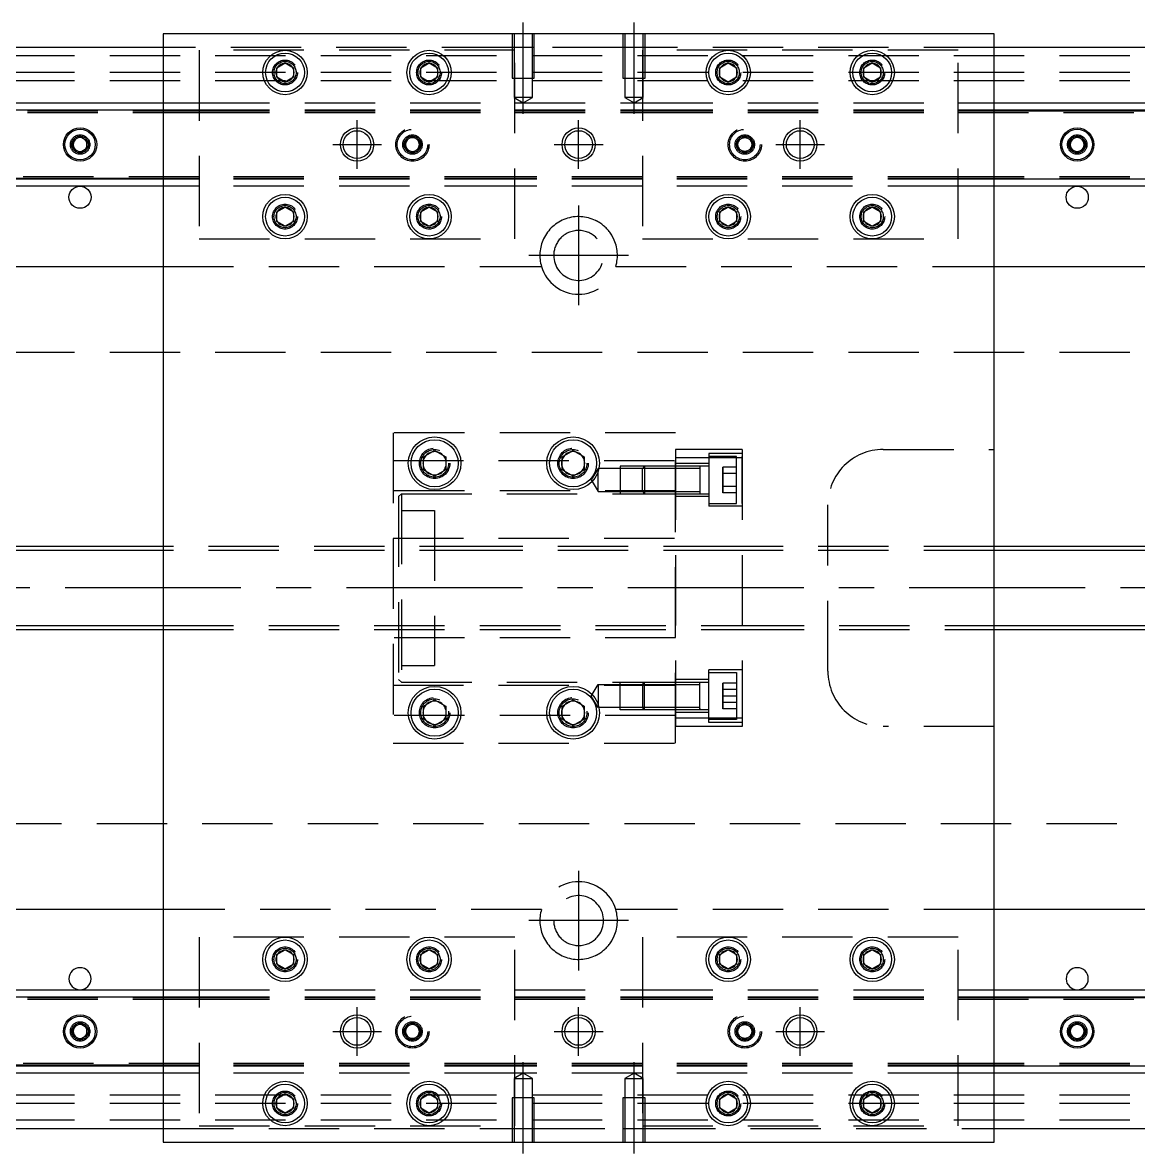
# Model space of a CAD drawing. Extents: x -12 to 793, y -276 to 102.
# Drawn here: x 189.6 to 391, y -102 to 102 of the extents above; entities that cross this region are included whole.
import ezdxf

# ---------------------------------------------------------------- set-up
doc = ezdxf.new("R2010")
doc.units = 0
doc.linetypes.add('CENTER', pattern=[50.8, 31.75, -6.35, 6.35, -6.35])
doc.linetypes.add('DASHED', pattern=[19.05, 12.7, -6.35])
doc.layers.get('0').update_dxf_attribs({"linetype": 'CONTINUOUS'})
doc.layers.add('CENTER', color=1, linetype='CENTER')

msp = doc.modelspace()

# ---------------------------------------------------------------- linework, layer by layer
at = {"color": 7, "linetype": 'CONTINUOUS'}
for p, q in [((215, 100), (215, -100)), ((365, 100), (215, 100)), ((365, -100), (365, 100)), ((215, 97.5), (0, 97.5)), ((580, 97.5), (365, 97.5)), ((235.5, 93.866026), (237, 94.73205)), ((235.5, 92.133974), (235.5, 93.866026)), ((237, 94.73205), (238.5, 93.866026)), ((238.5, 93.866026), (238.5, 92.133974)), ((261.5, 93.866026), (263, 94.73205)), ((261.5, 92.133974), (261.5, 93.866026)), ((263, 94.73205), (264.5, 93.866026)), ((264.5, 93.866026), (264.5, 92.133974)), ((315.5, 93.866026), (317, 94.73205)), ((315.5, 92.133974), (315.5, 93.866026)), ((317, 94.73205), (318.5, 93.866026)), ((318.5, 93.866026), (318.5, 92.133974)), ((341.5, 93.866026), (343, 94.73205)), ((341.5, 92.133974), (341.5, 93.866026)), ((343, 94.73205), (344.5, 93.866026)), ((344.5, 93.866026), (344.5, 92.133974)), ((237, 91.26795), (235.5, 92.133974)), ((238.5, 92.133974), (237, 91.26795)), ((263, 91.26795), (261.5, 92.133974)), ((264.5, 92.133974), (263, 91.26795)), ((317, 91.26795), (315.5, 92.133974)), ((318.5, 92.133974), (317, 91.26795)), ((343, 91.26795), (341.5, 92.133974)), ((344.5, 92.133974), (343, 91.26795)), ((0, 87.5), (215, 87.5)), ((0, 86.247728), (215, 86.247728)), ((365, 87.5), (580, 87.5)), ((365, 86.247728), (580, 86.247728)), ((198.75, 80.721688), (200, 81.443376)), ((198.75, 79.278312), (198.75, 80.721688)), ((200, 81.443376), (201.25, 80.721688)), ((201.25, 80.721688), (201.25, 79.278312)), ((378.75, 80.721688), (380, 81.443376)), ((378.75, 79.278312), (378.75, 80.721688)), ((380, 81.443376), (381.25, 80.721688)), ((381.25, 80.721688), (381.25, 79.278312)), ((200, 78.556624), (198.75, 79.278312)), ((201.25, 79.278312), (200, 78.556624)), ((380, 78.556624), (378.75, 79.278312)), ((381.25, 79.278312), (380, 78.556624)), ((215, 73.752272), (0, 73.752272)), ((580, 73.752272), (365, 73.752272)), ((215, 72.5), (0, 72.5)), ((580, 72.5), (365, 72.5)), ((235.5, 67.866026), (237, 68.73205)), ((235.5, 66.133974), (235.5, 67.866026)), ((237, 68.73205), (238.5, 67.866026)), ((238.5, 67.866026), (238.5, 66.133974)), ((261.5, 67.866026), (263, 68.73205)), ((261.5, 66.133974), (261.5, 67.866026)), ((263, 68.73205), (264.5, 67.866026)), ((264.5, 67.866026), (264.5, 66.133974)), ((315.5, 67.866026), (317, 68.73205)), ((315.5, 66.133974), (315.5, 67.866026)), ((317, 68.73205), (318.5, 67.866026)), ((318.5, 67.866026), (318.5, 66.133974)), ((341.5, 67.866026), (343, 68.73205)), ((341.5, 66.133974), (341.5, 67.866026)), ((343, 68.73205), (344.5, 67.866026)), ((344.5, 67.866026), (344.5, 66.133974)), ((237, 65.26795), (235.5, 66.133974)), ((238.5, 66.133974), (237, 65.26795)), ((263, 65.26795), (261.5, 66.133974)), ((264.5, 66.133974), (263, 65.26795)), ((317, 65.26795), (315.5, 66.133974)), ((318.5, 66.133974), (317, 65.26795)), ((343, 65.26795), (341.5, 66.133974)), ((344.5, 66.133974), (343, 65.26795)), ((176.708204, 58), (215, 58)), ((365, 58), (403.291796, 58)), ((262, 23.6547), (264, 24.809402)), ((264, 24.809402), (266, 23.6547)), ((287, 23.6547), (289, 24.809402)), ((289, 24.809402), (291, 23.6547)), ((262, 21.3453), (262, 23.6547)), ((266, 23.6547), (266, 21.3453)), ((287, 21.3453), (287, 23.6547)), ((291, 23.6547), (291, 21.3453)), ((264, 20.190598), (262, 21.3453)), ((266, 21.3453), (264, 20.190598)), ((289, 20.190598), (287, 21.3453)), ((291, 21.3453), (289, 20.190598)), ((215, 7.5), (40.5, 7.5)), ((530, 7.5), (365, 7.5)), ((40.5, -7.5), (215, -7.5)), ((365, -7.5), (530, -7.5)), ((262, -21.3453), (264, -20.190598)), ((264, -20.190598), (266, -21.3453)), ((287, -21.3453), (289, -20.190598)), ((289, -20.190598), (291, -21.3453)), ((262, -23.6547), (262, -21.3453)), ((266, -21.3453), (266, -23.6547)), ((287, -23.6547), (287, -21.3453)), ((291, -21.3453), (291, -23.6547)), ((264, -24.809402), (262, -23.6547)), ((266, -23.6547), (264, -24.809402)), ((289, -24.809402), (287, -23.6547)), ((291, -23.6547), (289, -24.809402)), ((215, -58), (176.708204, -58)), ((403.291796, -58), (365, -58)), ((235.5, -66.133974), (237, -65.26795)), ((237, -65.26795), (238.5, -66.133974)), ((261.5, -66.133974), (263, -65.26795)), ((263, -65.26795), (264.5, -66.133974)), ((315.5, -66.133974), (317, -65.26795)), ((317, -65.26795), (318.5, -66.133974)), ((341.5, -66.133974), (343, -65.26795)), ((343, -65.26795), (344.5, -66.133974)), ((235.5, -67.866026), (235.5, -66.133974)), ((238.5, -66.133974), (238.5, -67.866026)), ((261.5, -67.866026), (261.5, -66.133974)), ((264.5, -66.133974), (264.5, -67.866026)), ((315.5, -67.866026), (315.5, -66.133974)), ((318.5, -66.133974), (318.5, -67.866026)), ((341.5, -67.866026), (341.5, -66.133974)), ((344.5, -66.133974), (344.5, -67.866026)), ((237, -68.73205), (235.5, -67.866026)), ((238.5, -67.866026), (237, -68.73205)), ((263, -68.73205), (261.5, -67.866026)), ((264.5, -67.866026), (263, -68.73205)), ((317, -68.73205), (315.5, -67.866026)), ((318.5, -67.866026), (317, -68.73205)), ((343, -68.73205), (341.5, -67.866026)), ((344.5, -67.866026), (343, -68.73205)), ((0, -72.5), (215, -72.5)), ((365, -72.5), (580, -72.5)), ((0, -73.752272), (215, -73.752272)), ((365, -73.752272), (580, -73.752272)), ((198.75, -79.278312), (200, -78.556624)), ((198.75, -80.721688), (198.75, -79.278312)), ((200, -78.556624), (201.25, -79.278312)), ((201.25, -79.278312), (201.25, -80.721688)), ((378.75, -79.278312), (380, -78.556624)), ((378.75, -80.721688), (378.75, -79.278312)), ((380, -78.556624), (381.25, -79.278312)), ((381.25, -79.278312), (381.25, -80.721688)), ((200, -81.443376), (198.75, -80.721688)), ((201.25, -80.721688), (200, -81.443376)), ((380, -81.443376), (378.75, -80.721688)), ((381.25, -80.721688), (380, -81.443376)), ((215, -86.247728), (0, -86.247728)), ((215, -87.5), (0, -87.5)), ((580, -86.247728), (365, -86.247728)), ((580, -87.5), (365, -87.5)), ((235.5, -92.133974), (237, -91.26795)), ((237, -91.26795), (238.5, -92.133974)), ((261.5, -92.133974), (263, -91.26795)), ((263, -91.26795), (264.5, -92.133974)), ((315.5, -92.133974), (317, -91.26795)), ((317, -91.26795), (318.5, -92.133974)), ((341.5, -92.133974), (343, -91.26795)), ((343, -91.26795), (344.5, -92.133974)), ((235.5, -93.866026), (235.5, -92.133974)), ((238.5, -92.133974), (238.5, -93.866026)), ((261.5, -93.866026), (261.5, -92.133974)), ((264.5, -92.133974), (264.5, -93.866026)), ((315.5, -93.866026), (315.5, -92.133974)), ((318.5, -92.133974), (318.5, -93.866026)), ((341.5, -93.866026), (341.5, -92.133974)), ((344.5, -92.133974), (344.5, -93.866026)), ((237, -94.73205), (235.5, -93.866026)), ((238.5, -93.866026), (237, -94.73205)), ((263, -94.73205), (261.5, -93.866026)), ((264.5, -93.866026), (263, -94.73205)), ((317, -94.73205), (315.5, -93.866026)), ((318.5, -93.866026), (317, -94.73205)), ((343, -94.73205), (341.5, -93.866026)), ((344.5, -93.866026), (343, -94.73205)), ((0, -97.5), (215, -97.5)), ((365, -97.5), (580, -97.5)), ((215, -100), (365, -100))]:
    msp.add_line(p, q, dxfattribs=at)
at = {"color": 3, "linetype": 'DASHED'}
for p, q in [((278.000006, 100), (278.000006, 92)), ((278.35, 100), (278.35, 92)), ((281.65, 92), (281.65, 100)), ((281.999994, 92), (281.999994, 100)), ((298.000006, 100), (298.000006, 92)), ((298.35, 100), (298.35, 92)), ((301.65, 92), (301.65, 100)), ((301.999994, 92), (301.999994, 100)), ((580, 96), (0, 96)), ((278.000006, 97.5), (215, 97.5)), ((278.5, 97), (221.5, 97)), ((221.5, 97), (221.5, 63)), ((281.999994, 97.5), (278.000006, 97.5)), ((278.5, 63), (278.5, 97)), ((298.000006, 97.5), (281.999994, 97.5)), ((301.999994, 97.5), (298.000006, 97.5)), ((301.5, 97), (301.5, 63)), ((358.5, 97), (301.5, 97)), ((365, 97.5), (301.999994, 97.5)), ((358.5, 63), (358.5, 97)), ((580, 93), (0, 93)), ((238.973226, 93.326156), (239, 93)), ((261, 93), (261.023172, 93.30356)), ((278.000006, 92), (281.999994, 92)), ((278.35, 92), (278.35, 88.5)), ((281.65, 88.5), (281.65, 92)), ((298.000006, 92), (301.999994, 92)), ((298.35, 92), (298.35, 88.5)), ((301.65, 88.5), (301.65, 92)), ((318.973226, 93.326156), (319, 93)), ((344.973226, 93.326156), (345, 93)), ((580, 91.5), (0, 91.5)), ((281.65, 88.5), (278.35, 88.5)), ((278.35, 88.5), (280, 87.547372)), ((280, 87.547372), (281.65, 88.5)), ((301.65, 88.5), (298.35, 88.5)), ((298.35, 88.5), (300, 87.547372)), ((300, 87.547372), (301.65, 88.5)), ((0, 86.1147), (215, 86.1147)), ((0, 86.1), (221.5, 86.1)), ((0, 85.8), (221.5, 85.8)), ((215, 87.5), (221.5, 87.5)), ((215, 86.247728), (221.5, 86.247728)), ((215, 86.1147), (221.5, 86.1147)), ((221.5, 87.5), (278.5, 87.5)), ((221.5, 86.247728), (278.5, 86.247728)), ((221.5, 86.1147), (278.5, 86.1147)), ((221.5, 86.1), (278.5, 86.1)), ((221.5, 86.1), (278.5, 86.1)), ((221.5, 85.8), (278.5, 85.8)), ((221.5, 85.8), (278.5, 85.8)), ((278.5, 87.5), (301.5, 87.5)), ((278.5, 86.247728), (301.5, 86.247728)), ((278.5, 86.1147), (301.5, 86.1147)), ((278.5, 86.1), (301.5, 86.1)), ((278.5, 85.8), (301.5, 85.8)), ((301.5, 87.5), (358.5, 87.5)), ((301.5, 86.247728), (358.5, 86.247728)), ((301.5, 86.1147), (358.5, 86.1147)), ((301.5, 86.1), (358.5, 86.1)), ((301.5, 86.1), (358.5, 86.1)), ((301.5, 85.8), (358.5, 85.8)), ((301.5, 85.8), (358.5, 85.8)), ((358.5, 87.5), (365, 87.5)), ((358.5, 86.247728), (365, 86.247728)), ((358.5, 86.1147), (365, 86.1147)), ((358.5, 86.1), (580, 86.1)), ((358.5, 85.8), (580, 85.8)), ((365, 86.1147), (580, 86.1147)), ((201.477374, 80.25955), (201.5, 80)), ((258.5, 80), (258.516134, 80.21941)), ((258.75, 80.721688), (260, 81.443376)), ((258.75, 79.278312), (258.75, 80.721688)), ((260, 81.443376), (261.25, 80.721688)), ((261.25, 80.721688), (261.25, 79.278312)), ((318.5, 80), (318.52041, 80.24661)), ((318.75, 80.721688), (320, 81.443376)), ((318.75, 79.278312), (318.75, 80.721688)), ((320, 81.443376), (321.25, 80.721688)), ((321.25, 80.721688), (321.25, 79.278312)), ((381.477374, 80.25955), (381.5, 80)), ((260, 78.556624), (258.75, 79.278312)), ((261.25, 79.278312), (260, 78.556624)), ((320, 78.556624), (318.75, 79.278312)), ((321.25, 79.278312), (320, 78.556624)), ((221.5, 74.2), (0, 74.2)), ((221.5, 73.9), (0, 73.9)), ((215, 73.8853), (0, 73.8853)), ((221.5, 73.8853), (215, 73.8853)), ((221.5, 73.752272), (215, 73.752272)), ((278.5, 74.2), (221.5, 74.2)), ((278.5, 73.9), (221.5, 73.9)), ((278.5, 73.8853), (221.5, 73.8853)), ((278.5, 73.752272), (221.5, 73.752272)), ((301.5, 74.2), (278.5, 74.2)), ((301.5, 73.9), (278.5, 73.9)), ((301.5, 73.8853), (278.5, 73.8853)), ((301.5, 73.752272), (278.5, 73.752272)), ((358.5, 74.2), (301.5, 74.2)), ((358.5, 73.9), (301.5, 73.9)), ((358.5, 73.8853), (301.5, 73.8853)), ((358.5, 73.752272), (301.5, 73.752272)), ((580, 74.2), (358.5, 74.2)), ((580, 73.9), (358.5, 73.9)), ((365, 73.8853), (358.5, 73.8853)), ((365, 73.752272), (358.5, 73.752272)), ((580, 73.8853), (365, 73.8853)), ((221.5, 72.5), (215, 72.5)), ((278.5, 72.5), (221.5, 72.5)), ((301.5, 72.5), (278.5, 72.5)), ((358.5, 72.5), (301.5, 72.5)), ((365, 72.5), (358.5, 72.5)), ((235, 67), (235.030168, 67.346066)), ((264.973226, 67.326156), (265, 67)), ((318.973226, 67.326156), (319, 67)), ((341, 67), (341.030168, 67.346066)), ((221.5, 63), (278.5, 63)), ((301.5, 63), (358.5, 63)), ((215, 58), (283.291796, 58)), ((296.708204, 58), (365, 58)), ((580, 42.5), (12.5, 42.5)), ((256.5, 28), (256.5, -28)), ((307.5, 28), (256.5, 28)), ((307.5, -28), (307.5, 28)), ((307.5, 25), (307.5, -25)), ((319.5, 25), (307.5, 25)), ((319.5, 25), (319.5, -25)), ((345, 25), (365, 25)), ((256.5, 23), (307.5, 23)), ((261.5, 22.5), (261.512884, 22.753488)), ((286.5, 22.5), (286.52689, 22.865682)), ((319.5, 23.49468), (307.5, 23.49468)), ((313.5, 22.485571), (307.5, 22.485571)), ((313.5, 24.235572), (313.5, 14.735572)), ((319.5, 24.235572), (313.5, 24.235572)), ((318.5, 23.735571), (313.5, 23.735571)), ((318.5, 15.235572), (318.5, 23.735572)), ((319.5, 15.235571), (319.5, 23.735571)), ((293.500001, 21.585571), (292.287565, 19.485571)), ((299.4, 21.585571), (293.5, 21.585571)), ((293.500001, 17.385571), (293.500001, 21.585571)), ((302.4, 21.985565), (297.5, 21.985565)), ((297.5, 21.971141), (297.5, 16.985576)), ((302, 21.585571), (299.4, 21.585571)), ((301.9, 21.985571), (301.5, 21.585571)), ((301.5, 17.385571), (301.5, 21.585571)), ((301.9, 21.985571), (301.9, 16.985571)), ((311.9, 21.585571), (302, 21.585571)), ((313.5, 21.985565), (302.4, 21.985565)), ((311.9, 21.985571), (311.9, 16.985571)), ((316, 20.640272), (316, 21.794972)), ((316, 21.794972), (316, 20.640272)), ((318.5, 21.794972), (316, 21.794972)), ((318.5, 20.640272), (316, 20.640272)), ((316, 18.330872), (316, 20.640272)), ((316, 20.640272), (316, 18.330872)), ((292.287565, 19.485571), (293.500001, 17.385571)), ((307.5, 17.5), (256.5, 17.5)), ((257.5, 16.5), (258, 17)), ((257.5, 16.5), (257.5, -16.5)), ((258, 17), (308, 17)), ((258, 17), (258, -17)), ((293.500001, 17.385571), (299.4, 17.385571)), ((297.5, 16.985575), (302.4, 16.985575)), ((299.4, 17.385571), (302, 17.385571)), ((301.5, 17.385571), (301.9, 16.985571)), ((302, 17.385571), (311.9, 17.385571)), ((302.4, 16.985575), (313.5, 16.985575)), ((313.5, 16.485571), (307.5, 16.485571)), ((318.5, 18.330872), (316, 18.330872)), ((316, 17.17617), (316, 18.330872)), ((316, 18.330872), (316, 17.17617)), ((318.5, 17.17617), (316, 17.17617)), ((313.5, 15.235572), (318.5, 15.235572)), ((319.5, 14.735572), (313.5, 14.735572)), ((335, -15), (335, 15)), ((258, 14), (264, 14)), ((264, 14), (264, -14)), ((256.5, 9), (307.5, 9)), ((274, 7.5), (215, 7.5)), ((274, 6.75), (215, 6.75)), ((318, 7.5), (274, 7.5)), ((318, 7.5), (274, 7.5)), ((318, 6.75), (274, 6.75)), ((318, 6.75), (274, 6.75)), ((365, 7.5), (318, 7.5)), ((365, 6.75), (318, 6.75)), ((215, -6.75), (274, -6.75)), ((215, -7.5), (274, -7.5)), ((274, -6.75), (318, -6.75)), ((274, -6.75), (318, -6.75)), ((274, -7.5), (318, -7.5)), ((274, -7.5), (318, -7.5)), ((318, -6.75), (365, -6.75)), ((318, -7.5), (365, -7.5)), ((307.5, -9), (256.5, -9)), ((258, -14), (264, -14)), ((313.5, -24.235572), (313.5, -14.735572)), ((319.5, -14.735572), (313.5, -14.735572)), ((313.5, -15.235571), (318.5, -15.235571)), ((318.5, -15.235571), (318.5, -23.735571)), ((256.5, -17.5), (307.5, -17.5)), ((258, -17), (257.5, -16.5)), ((258, -17), (307.5, -17)), ((292.287565, -19.485571), (293.500001, -17.385571)), ((293.500001, -17.385571), (293.500001, -21.585571)), ((293.500001, -17.385571), (299.4, -17.385571)), ((297.5, -21.985566), (297.5, -16.985575)), ((297.5, -16.985575), (302.4, -16.985575)), ((299.4, -17.385571), (302, -17.385571)), ((301.499979, -17.385571), (301.899979, -16.985571)), ((301.499979, -17.385571), (301.499979, -21.585571)), ((301.899979, -21.985571), (301.899979, -16.985571)), ((302, -17.385571), (311.9, -17.385572)), ((302.4, -16.985575), (313.5, -16.985575)), ((313.5, -16.485572), (307.5, -16.485572)), ((311.9, -21.985571), (311.9, -16.985571)), ((316, -18.330872), (316, -17.17617)), ((316, -17.17617), (316, -18.330872)), ((318.5, -17.17617), (316, -17.17617)), ((318.5, -18.330872), (316, -18.330872)), ((316, -20.640272), (316, -18.330872)), ((316, -18.330872), (316, -20.640272)), ((293.500001, -21.585571), (292.287565, -19.485571)), ((318.5, -19.485571), (316, -19.485571)), ((266.483582, -22.213962), (266.5, -22.5)), ((291.483582, -22.213962), (291.5, -22.5)), ((299.4, -21.585571), (293.66115, -21.585571)), ((302.4, -21.985565), (297.5, -21.985565)), ((302, -21.585571), (299.4, -21.585571)), ((301.899979, -21.985571), (301.499979, -21.585571)), ((311.9, -21.585571), (302, -21.585571)), ((313.5, -21.985565), (302.4, -21.985565)), ((311.9, -21.728173), (311.9, -21.985571)), ((318.5, -20.640272), (316, -20.640272)), ((316, -21.794972), (316, -20.640272)), ((316, -20.640272), (316, -21.794972)), ((318.5, -21.794972), (316, -21.794972)), ((307.5, -23), (256.5, -23)), ((313.5, -22.485572), (307.5, -22.485572)), ((319.5, -23.49468), (307.5, -23.49468)), ((318.5, -23.735571), (313.5, -23.735571)), ((319.5, -24.235572), (313.5, -24.235572)), ((319.5, -25), (307.5, -25)), ((365, -25), (345, -25)), ((256.5, -28), (307.5, -28)), ((12.5, -42.5), (580, -42.5)), ((283.291796, -58), (215, -58)), ((365, -58), (296.708204, -58)), ((278.5, -63), (221.5, -63)), ((221.5, -63), (221.5, -97)), ((278.5, -97), (278.5, -63)), ((301.5, -63), (301.5, -97)), ((358.5, -63), (301.5, -63)), ((358.5, -97), (358.5, -63)), ((238.973226, -66.673844), (239, -67)), ((261, -67), (261.023172, -66.69644)), ((318.973226, -66.673844), (319, -67)), ((344.973226, -66.673844), (345, -67)), ((215, -72.5), (221.5, -72.5)), ((221.5, -72.5), (278.5, -72.5)), ((278.5, -72.5), (301.5, -72.5)), ((301.5, -72.5), (358.5, -72.5)), ((358.5, -72.5), (365, -72.5)), ((0, -73.8853), (215, -73.8853)), ((0, -73.9), (221.5, -73.9)), ((0, -74.2), (221.5, -74.2)), ((215, -73.752272), (221.5, -73.752272)), ((215, -73.8853), (221.5, -73.8853)), ((221.5, -73.752272), (278.5, -73.752272)), ((221.5, -73.8853), (278.5, -73.8853)), ((221.5, -73.9), (278.5, -73.9)), ((221.5, -74.2), (278.5, -74.2)), ((278.5, -73.752272), (301.5, -73.752272)), ((278.5, -73.8853), (301.5, -73.8853)), ((278.5, -73.9), (301.5, -73.9)), ((278.5, -74.2), (301.5, -74.2)), ((301.5, -73.752272), (358.5, -73.752272)), ((301.5, -73.8853), (358.5, -73.8853)), ((301.5, -73.9), (358.5, -73.9)), ((301.5, -74.2), (358.5, -74.2)), ((358.5, -73.752272), (365, -73.752272)), ((358.5, -73.8853), (365, -73.8853)), ((358.5, -73.9), (580, -73.9)), ((358.5, -74.2), (580, -74.2)), ((365, -73.8853), (580, -73.8853)), ((258.75, -79.278312), (260, -78.556624)), ((258.75, -80.721688), (258.75, -79.278312)), ((260, -78.556624), (261.25, -79.278312)), ((261.25, -79.278312), (261.25, -80.721688)), ((318.75, -79.278312), (320, -78.556624)), ((318.75, -80.721688), (318.75, -79.278312)), ((320, -78.556624), (321.25, -79.278312)), ((321.25, -79.278312), (321.25, -80.721688)), ((198.5, -80), (198.516134, -79.78059)), ((260, -81.443376), (258.75, -80.721688)), ((261.25, -80.721688), (260, -81.443376)), ((261.477374, -79.74045), (261.5, -80)), ((320, -81.443376), (318.75, -80.721688)), ((321.25, -80.721688), (320, -81.443376)), ((321.477374, -79.74045), (321.5, -80)), ((381.477374, -79.74045), (381.5, -80)), ((221.5, -85.8), (0, -85.8)), ((221.5, -86.1), (0, -86.1)), ((215, -86.1147), (0, -86.1147)), ((221.5, -86.1147), (215, -86.1147)), ((221.5, -86.247728), (215, -86.247728)), ((221.5, -87.5), (215, -87.5)), ((278.5, -85.8), (221.5, -85.8)), ((278.5, -85.8), (221.5, -85.8)), ((278.5, -86.1), (221.5, -86.1)), ((278.5, -86.1), (221.5, -86.1)), ((278.5, -86.1147), (221.5, -86.1147)), ((278.5, -86.247728), (221.5, -86.247728)), ((278.5, -87.5), (221.5, -87.5)), ((280, -87.547372), (278.35, -88.5)), ((301.5, -85.8), (278.5, -85.8)), ((301.5, -86.1), (278.5, -86.1)), ((301.5, -86.1147), (278.5, -86.1147)), ((301.5, -86.247728), (278.5, -86.247728)), ((301.5, -87.5), (278.5, -87.5)), ((281.65, -88.5), (280, -87.547372)), ((300, -87.547372), (298.35, -88.5)), ((301.65, -88.5), (300, -87.547372)), ((358.5, -85.8), (301.5, -85.8)), ((358.5, -85.8), (301.5, -85.8)), ((358.5, -86.1), (301.5, -86.1)), ((358.5, -86.1), (301.5, -86.1)), ((358.5, -86.1147), (301.5, -86.1147)), ((358.5, -86.247728), (301.5, -86.247728)), ((358.5, -87.5), (301.5, -87.5)), ((580, -85.8), (358.5, -85.8)), ((580, -86.1), (358.5, -86.1)), ((365, -86.1147), (358.5, -86.1147)), ((365, -86.247728), (358.5, -86.247728)), ((365, -87.5), (358.5, -87.5)), ((580, -86.1147), (365, -86.1147)), ((278.35, -88.5), (280, -88.5)), ((278.35, -88.5), (278.35, -92)), ((280, -88.5), (281.65, -88.5)), ((281.65, -92), (281.65, -88.5)), ((298.35, -88.5), (300, -88.5)), ((298.35, -88.5), (298.35, -92)), ((300, -88.5), (301.65, -88.5)), ((301.65, -92), (301.65, -88.5)), ((580, -91.5), (0, -91.5)), ((580, -93), (0, -93)), ((238.973226, -92.673844), (239, -93)), ((264.973226, -92.673844), (265, -93)), ((281.999994, -92), (278.000006, -92)), ((278.000006, -92), (278.000006, -100)), ((278.35, -92), (278.35, -100)), ((281.65, -100), (281.65, -92)), ((281.999994, -100), (281.999994, -92)), ((301.999994, -92), (298.000006, -92)), ((298.000006, -92), (298.000006, -100)), ((298.35, -92), (298.35, -100)), ((301.65, -100), (301.65, -92)), ((301.999994, -100), (301.999994, -92)), ((318.973226, -92.673844), (319, -93)), ((341, -93), (341.030168, -92.653934)), ((580, -96), (0, -96)), ((215, -97.5), (278.000006, -97.5)), ((221.5, -97), (278.5, -97)), ((278.000006, -97.5), (281.999994, -97.5)), ((281.999994, -97.5), (298.000006, -97.5)), ((298.000006, -97.5), (301.999994, -97.5)), ((301.5, -97), (358.5, -97)), ((301.999994, -97.5), (365, -97.5))]:
    msp.add_line(p, q, dxfattribs=at)
at = {"color": 3, "linetype": 'CONTINUOUS'}
for p, q in [((215, 6.75), (40.5, 6.75)), ((530, 6.75), (365, 6.75)), ((40.5, -6.75), (215, -6.75)), ((365, -6.75), (530, -6.75))]:
    msp.add_line(p, q, dxfattribs=at)
at = {"color": 7, "linetype": 'CONTINUOUS'}
for centre, radius in [((237, 93), 4), ((237, 93), 3.5), ((263, 93), 4), ((263, 93), 3.5), ((317, 93), 4), ((317, 93), 3.5), ((343, 93), 4), ((343, 93), 3.5), ((200, 80), 3), ((200, 80), 2.75), ((250, 80), 2.5), ((290, 80), 3), ((290, 80), 2.5), ((330, 80), 2.5), ((380, 80), 3), ((380, 80), 2.75), ((320, 80), 1.25), ((200, 70.5), 2), ((380, 70.5), 2), ((237, 67), 4), ((237, 67), 3.5), ((263, 67), 4), ((263, 67), 3.5), ((317, 67), 4), ((317, 67), 3.5), ((343, 67), 4), ((343, 67), 3.5), ((264, 22.5), 4.75), ((264, 22.5), 4.25), ((289, 22.5), 4.75), ((289, 22.5), 4.25), ((264, -22.5), 4.75), ((264, -22.5), 4.25), ((289, -22.5), 4.75), ((289, -22.5), 4.25), ((237, -67), 4), ((263, -67), 4), ((317, -67), 4), ((343, -67), 4), ((237, -67), 3.5), ((263, -67), 3.5), ((317, -67), 3.5), ((343, -67), 3.5), ((200, -80), 3), ((200, -80), 2.75), ((250, -80), 2.5), ((290, -80), 3), ((290, -80), 2.5), ((330, -80), 2.5), ((380, -80), 3), ((380, -80), 2.75), ((320, -80), 1.25), ((237, -93), 4), ((237, -93), 3.5), ((263, -93), 4), ((263, -93), 3.5), ((317, -93), 4), ((317, -93), 3.5), ((343, -93), 4), ((343, -93), 3.5)]:
    msp.add_circle(centre, radius, dxfattribs=at)
at = {"color": 3, "linetype": 'DASHED'}
for centre, radius in [((237, 93), 2.25), ((237, 93), 2), ((263, 93), 2.25), ((263, 93), 2), ((317, 93), 2.25), ((317, 93), 2), ((343, 93), 2.25), ((343, 93), 2), ((200, 80), 1.75), ((260, 80), 3), ((260, 80), 2.75), ((260, 80), 1.75), ((320, 80), 3), ((320, 80), 2.75), ((320, 80), 1.75), ((380, 80), 1.75), ((200, 80), 1.5), ((260, 80), 1.5), ((320, 80), 1.5), ((380, 80), 1.5), ((237, 67), 2.25), ((237, 67), 2), ((263, 67), 2.25), ((263, 67), 2), ((317, 67), 2.25), ((317, 67), 2), ((343, 67), 2.25), ((343, 67), 2), ((264, 22.5), 2.75), ((264, 22.5), 2.5), ((289, 22.5), 2.75), ((289, 22.5), 2.5), ((264, -22.5), 2.75), ((264, -22.5), 2.5), ((289, -22.5), 2.75), ((289, -22.5), 2.5), ((237, -67), 2.25), ((237, -67), 2), ((263, -67), 2.25), ((263, -67), 2), ((317, -67), 2.25), ((317, -67), 2), ((343, -67), 2.25), ((343, -67), 2), ((260, -80), 3), ((260, -80), 2.75), ((320, -80), 3), ((320, -80), 2.75), ((200, -80), 1.75), ((200, -80), 1.5), ((260, -80), 1.75), ((260, -80), 1.5), ((320, -80), 1.75), ((320, -80), 1.5), ((380, -80), 1.75), ((380, -80), 1.5), ((237, -93), 2.25), ((237, -93), 2), ((263, -93), 2.25), ((263, -93), 2), ((317, -93), 2.25), ((317, -93), 2), ((343, -93), 2.25), ((343, -93), 2)]:
    msp.add_circle(centre, radius, dxfattribs=at)
at = {"color": 3, "linetype": 'CONTINUOUS'}
for centre in [(250, 80), (330, 80), (250, -80), (330, -80)]:
    msp.add_circle(centre, 3, dxfattribs=at)
at = {"color": 7, "linetype": 'CONTINUOUS'}
for centre, radius, start, end in [((237, 93), 1.65, 144.619977, 155.380023), ((237, 93), 1.65, 95.380023, 144.619977), ((237, 93), 1.65, 84.619977, 95.380023), ((237, 93), 1.65, 35.380023, 84.619977), ((237, 93), 1.65, 24.619977, 35.380023), ((263, 93), 1.65, 144.619977, 155.380023), ((263, 93), 1.65, 95.380023, 144.619977), ((263, 93), 1.65, 84.619977, 95.380023), ((263, 93), 1.65, 35.380023, 84.619977), ((263, 93), 1.65, 24.619977, 35.380023), ((317, 93), 1.65, 144.619977, 155.380023), ((317, 93), 1.65, 95.380023, 144.619977), ((317, 93), 1.65, 84.619977, 95.380023), ((317, 93), 1.65, 35.380023, 84.619977), ((317, 93), 1.65, 24.619977, 35.380023), ((343, 93), 1.65, 144.619977, 155.380023), ((343, 93), 1.65, 95.380023, 144.619977), ((343, 93), 1.65, 84.619977, 95.380023), ((343, 93), 1.65, 35.380023, 84.619977), ((343, 93), 1.65, 24.619977, 35.380023), ((237, 93), 1.65, 155.380023, 180), ((237, 93), 1.65, 180, 204.619977), ((237, 93), 1.65, 204.619977, 215.380023), ((237, 93), 1.65, 215.380023, 264.619977), ((237, 93), 1.65, 275.380023, 324.619977), ((237, 93), 1.65, 324.619977, 335.380023), ((237, 93), 1.65, 335.380023, 24.619977), ((263, 93), 1.65, 155.380023, 180), ((263, 93), 1.65, 180, 204.619977), ((263, 93), 1.65, 204.619977, 215.380023), ((263, 93), 1.65, 215.380023, 264.619977), ((263, 93), 1.65, 275.380023, 324.619977), ((263, 93), 1.65, 324.619977, 335.380023), ((263, 93), 1.65, 335.380023, 24.619977), ((317, 93), 1.65, 155.380023, 180), ((317, 93), 1.65, 180, 204.619977), ((317, 93), 1.65, 204.619977, 215.380023), ((317, 93), 1.65, 215.380023, 264.619977), ((317, 93), 1.65, 275.380023, 324.619977), ((317, 93), 1.65, 324.619977, 335.380023), ((317, 93), 1.65, 335.380023, 24.619977), ((343, 93), 1.65, 155.380023, 180), ((343, 93), 1.65, 180, 204.619977), ((343, 93), 1.65, 204.619977, 215.380023), ((343, 93), 1.65, 215.380023, 264.619977), ((343, 93), 1.65, 275.380023, 324.619977), ((343, 93), 1.65, 324.619977, 335.380023), ((343, 93), 1.65, 335.380023, 24.619977), ((237, 93), 1.65, 264.619977, 275.380023), ((263, 93), 1.65, 264.619977, 275.380023), ((317, 93), 1.65, 264.619977, 275.380023), ((343, 93), 1.65, 264.619977, 275.380023), ((200, 80), 1.25, 120, 180), ((200, 80), 1.25, 180, 240), ((200, 80), 1.25, 60, 120), ((200, 80), 1.25, 0, 60), ((200, 80), 1.25, 300, 0), ((260, 80), 1.25, 300, 180), ((260, 80), 1.25, 180, 240), ((380, 80), 1.25, 120, 180), ((380, 80), 1.25, 180, 240), ((380, 80), 1.25, 60, 120), ((380, 80), 1.25, 0, 60), ((380, 80), 1.25, 300, 0), ((200, 80), 1.25, 240, 300), ((260, 80), 1.25, 240, 300), ((380, 80), 1.25, 240, 300), ((237, 67), 1.65, 155.380023, 180), ((237, 67), 1.65, 144.619977, 155.380023), ((237, 67), 1.65, 95.380023, 144.619977), ((237, 67), 1.65, 84.619977, 95.380023), ((237, 67), 1.65, 35.380023, 84.619977), ((237, 67), 1.65, 24.619977, 35.380023), ((237, 67), 1.65, 335.380023, 24.619977), ((263, 67), 1.65, 155.380023, 180), ((263, 67), 1.65, 144.619977, 155.380023), ((263, 67), 1.65, 95.380023, 144.619977), ((263, 67), 1.65, 84.619977, 95.380023), ((263, 67), 1.65, 35.380023, 84.619977), ((263, 67), 1.65, 24.619977, 35.380023), ((263, 67), 1.65, 335.380023, 24.619977), ((317, 67), 1.65, 155.380023, 180), ((317, 67), 1.65, 144.619977, 155.380023), ((317, 67), 1.65, 95.380023, 144.619977), ((317, 67), 1.65, 84.619977, 95.380023), ((317, 67), 1.65, 35.380023, 84.619977), ((317, 67), 1.65, 24.619977, 35.380023), ((317, 67), 1.65, 335.380023, 24.619977), ((343, 67), 1.65, 155.380023, 180), ((343, 67), 1.65, 144.619977, 155.380023), ((343, 67), 1.65, 95.380023, 144.619977), ((343, 67), 1.65, 84.619977, 95.380023), ((343, 67), 1.65, 35.380023, 84.619977), ((343, 67), 1.65, 24.619977, 35.380023), ((343, 67), 1.65, 335.380023, 24.619977), ((237, 67), 1.65, 180, 204.619977), ((237, 67), 1.65, 204.619977, 215.380023), ((237, 67), 1.65, 215.380023, 264.619977), ((237, 67), 1.65, 264.619977, 275.380023), ((237, 67), 1.65, 275.380023, 324.619977), ((237, 67), 1.65, 324.619977, 335.380023), ((263, 67), 1.65, 180, 204.619977), ((263, 67), 1.65, 204.619977, 215.380023), ((263, 67), 1.65, 215.380023, 264.619977), ((263, 67), 1.65, 264.619977, 275.380023), ((263, 67), 1.65, 275.380023, 324.619977), ((263, 67), 1.65, 324.619977, 335.380023), ((317, 67), 1.65, 180, 204.619977), ((317, 67), 1.65, 204.619977, 215.380023), ((317, 67), 1.65, 215.380023, 264.619977), ((317, 67), 1.65, 264.619977, 275.380023), ((317, 67), 1.65, 275.380023, 324.619977), ((317, 67), 1.65, 324.619977, 335.380023), ((343, 67), 1.65, 180, 204.619977), ((343, 67), 1.65, 204.619977, 215.380023), ((343, 67), 1.65, 215.380023, 264.619977), ((343, 67), 1.65, 264.619977, 275.380023), ((343, 67), 1.65, 275.380023, 324.619977), ((343, 67), 1.65, 324.619977, 335.380023), ((264, 22.5), 2.1, 102.24721, 137.75279), ((264, 22.5), 2.1, 77.75279, 102.24721), ((264, 22.5), 2.1, 42.24721, 77.75279), ((289, 22.5), 2.1, 102.24721, 137.75279), ((289, 22.5), 2.1, 77.75279, 102.24721), ((289, 22.5), 2.1, 42.24721, 77.75279), ((264, 22.5), 2.1, 162.24721, 180), ((264, 22.5), 2.1, 180, 197.75279), ((264, 22.5), 2.1, 137.75279, 162.24721), ((264, 22.5), 2.1, 17.75279, 42.24721), ((264, 22.5), 2.1, 342.24721, 17.75279), ((289, 22.5), 2.1, 162.24721, 180), ((289, 22.5), 2.1, 180, 197.75279), ((289, 22.5), 2.1, 137.75279, 162.24721), ((289, 22.5), 2.1, 17.75279, 42.24721), ((289, 22.5), 2.1, 342.24721, 17.75279), ((264, 22.5), 2.1, 197.75279, 222.24721), ((264, 22.5), 2.1, 222.24721, 257.75279), ((264, 22.5), 2.1, 257.75279, 282.24721), ((264, 22.5), 2.1, 282.24721, 317.75279), ((264, 22.5), 2.1, 317.75279, 342.24721), ((289, 22.5), 2.1, 197.75279, 222.24721), ((289, 22.5), 2.1, 222.24721, 257.75279), ((289, 22.5), 2.1, 257.75279, 282.24721), ((289, 22.5), 2.1, 282.24721, 317.75279), ((289, 22.5), 2.1, 317.75279, 342.24721), ((264, -22.5), 2.1, 162.24721, 180), ((264, -22.5), 2.1, 137.75279, 162.24721), ((264, -22.5), 2.1, 102.24721, 137.75279), ((264, -22.5), 2.1, 77.75279, 102.24721), ((264, -22.5), 2.1, 42.24721, 77.75279), ((264, -22.5), 2.1, 17.75279, 42.24721), ((264, -22.5), 2.1, 342.24721, 17.75279), ((289, -22.5), 2.1, 162.24721, 180), ((289, -22.5), 2.1, 137.75279, 162.24721), ((289, -22.5), 2.1, 102.24721, 137.75279), ((289, -22.5), 2.1, 77.75279, 102.24721), ((289, -22.5), 2.1, 42.24721, 77.75279), ((289, -22.5), 2.1, 17.75279, 42.24721), ((289, -22.5), 2.1, 342.24721, 17.75279), ((264, -22.5), 2.1, 180, 197.75279), ((264, -22.5), 2.1, 197.75279, 222.24721), ((264, -22.5), 2.1, 222.24721, 257.75279), ((264, -22.5), 2.1, 282.24721, 317.75279), ((264, -22.5), 2.1, 317.75279, 342.24721), ((289, -22.5), 2.1, 180, 197.75279), ((289, -22.5), 2.1, 197.75279, 222.24721), ((289, -22.5), 2.1, 222.24721, 257.75279), ((289, -22.5), 2.1, 282.24721, 317.75279), ((289, -22.5), 2.1, 317.75279, 342.24721), ((264, -22.5), 2.1, 257.75279, 282.24721), ((289, -22.5), 2.1, 257.75279, 282.24721), ((237, -67), 1.65, 155.380023, 180), ((237, -67), 1.65, 180, 204.619977), ((237, -67), 1.65, 144.619977, 155.380023), ((237, -67), 1.65, 95.380023, 144.619977), ((237, -67), 1.65, 84.619977, 95.380023), ((237, -67), 1.65, 35.380023, 84.619977), ((237, -67), 1.65, 24.619977, 35.380023), ((237, -67), 1.65, 335.380023, 24.619977), ((263, -67), 1.65, 155.380023, 180), ((263, -67), 1.65, 180, 204.619977), ((263, -67), 1.65, 144.619977, 155.380023), ((263, -67), 1.65, 95.380023, 144.619977), ((263, -67), 1.65, 84.619977, 95.380023), ((263, -67), 1.65, 35.380023, 84.619977), ((263, -67), 1.65, 24.619977, 35.380023), ((263, -67), 1.65, 335.380023, 24.619977), ((317, -67), 1.65, 155.380023, 180), ((317, -67), 1.65, 180, 204.619977), ((317, -67), 1.65, 144.619977, 155.380023), ((317, -67), 1.65, 95.380023, 144.619977), ((317, -67), 1.65, 84.619977, 95.380023), ((317, -67), 1.65, 35.380023, 84.619977), ((317, -67), 1.65, 24.619977, 35.380023), ((317, -67), 1.65, 335.380023, 24.619977), ((343, -67), 1.65, 155.380023, 180), ((343, -67), 1.65, 180, 204.619977), ((343, -67), 1.65, 144.619977, 155.380023), ((343, -67), 1.65, 95.380023, 144.619977), ((343, -67), 1.65, 84.619977, 95.380023), ((343, -67), 1.65, 35.380023, 84.619977), ((343, -67), 1.65, 24.619977, 35.380023), ((343, -67), 1.65, 335.380023, 24.619977), ((200, -70.5), 2, 90, 270), ((200, -70.5), 2, 270, 90), ((237, -67), 1.65, 204.619977, 215.380023), ((237, -67), 1.65, 215.380023, 264.619977), ((237, -67), 1.65, 264.619977, 275.380023), ((237, -67), 1.65, 275.380023, 324.619977), ((237, -67), 1.65, 324.619977, 335.380023), ((263, -67), 1.65, 204.619977, 215.380023), ((263, -67), 1.65, 215.380023, 264.619977), ((263, -67), 1.65, 264.619977, 275.380023), ((263, -67), 1.65, 275.380023, 324.619977), ((263, -67), 1.65, 324.619977, 335.380023), ((317, -67), 1.65, 204.619977, 215.380023), ((317, -67), 1.65, 215.380023, 264.619977), ((317, -67), 1.65, 264.619977, 275.380023), ((317, -67), 1.65, 275.380023, 324.619977), ((317, -67), 1.65, 324.619977, 335.380023), ((343, -67), 1.65, 204.619977, 215.380023), ((343, -67), 1.65, 215.380023, 264.619977), ((343, -67), 1.65, 264.619977, 275.380023), ((343, -67), 1.65, 275.380023, 324.619977), ((343, -67), 1.65, 324.619977, 335.380023), ((380, -70.5), 2, 90, 270), ((380, -70.5), 2, 270, 90), ((200, -80), 1.25, 120, 180), ((200, -80), 1.25, 60, 120), ((200, -80), 1.25, 0, 60), ((260, -80), 1.25, 120, 180), ((260, -80), 1.25, 180, 60), ((260, -80), 1.25, 60, 120), ((380, -80), 1.25, 120, 180), ((380, -80), 1.25, 60, 120), ((380, -80), 1.25, 0, 60), ((200, -80), 1.25, 180, 240), ((200, -80), 1.25, 240, 300), ((200, -80), 1.25, 300, 0), ((380, -80), 1.25, 180, 240), ((380, -80), 1.25, 240, 300), ((380, -80), 1.25, 300, 0), ((237, -93), 1.65, 95.380023, 144.619977), ((237, -93), 1.65, 84.619977, 95.380023), ((237, -93), 1.65, 35.380023, 84.619977), ((263, -93), 1.65, 95.380023, 144.619977), ((263, -93), 1.65, 84.619977, 95.380023), ((263, -93), 1.65, 35.380023, 84.619977), ((317, -93), 1.65, 95.380023, 144.619977), ((317, -93), 1.65, 84.619977, 95.380023), ((317, -93), 1.65, 35.380023, 84.619977), ((343, -93), 1.65, 95.380023, 144.619977), ((343, -93), 1.65, 84.619977, 95.380023), ((343, -93), 1.65, 35.380023, 84.619977), ((237, -93), 1.65, 155.380023, 180), ((237, -93), 1.65, 180, 204.619977), ((237, -93), 1.65, 144.619977, 155.380023), ((237, -93), 1.65, 204.619977, 215.380023), ((237, -93), 1.65, 24.619977, 35.380023), ((237, -93), 1.65, 324.619977, 335.380023), ((237, -93), 1.65, 335.380023, 24.619977), ((263, -93), 1.65, 155.380023, 180), ((263, -93), 1.65, 180, 204.619977), ((263, -93), 1.65, 144.619977, 155.380023), ((263, -93), 1.65, 204.619977, 215.380023), ((263, -93), 1.65, 24.619977, 35.380023), ((263, -93), 1.65, 324.619977, 335.380023), ((263, -93), 1.65, 335.380023, 24.619977), ((317, -93), 1.65, 155.380023, 180), ((317, -93), 1.65, 180, 204.619977), ((317, -93), 1.65, 144.619977, 155.380023), ((317, -93), 1.65, 204.619977, 215.380023), ((317, -93), 1.65, 24.619977, 35.380023), ((317, -93), 1.65, 324.619977, 335.380023), ((317, -93), 1.65, 335.380023, 24.619977), ((343, -93), 1.65, 155.380023, 180), ((343, -93), 1.65, 180, 204.619977), ((343, -93), 1.65, 144.619977, 155.380023), ((343, -93), 1.65, 204.619977, 215.380023), ((343, -93), 1.65, 24.619977, 35.380023), ((343, -93), 1.65, 324.619977, 335.380023), ((343, -93), 1.65, 335.380023, 24.619977), ((237, -93), 1.65, 215.380023, 264.619977), ((237, -93), 1.65, 264.619977, 275.380023), ((237, -93), 1.65, 275.380023, 324.619977), ((263, -93), 1.65, 215.380023, 264.619977), ((263, -93), 1.65, 264.619977, 275.380023), ((263, -93), 1.65, 275.380023, 324.619977), ((317, -93), 1.65, 215.380023, 264.619977), ((317, -93), 1.65, 264.619977, 275.380023), ((317, -93), 1.65, 275.380023, 324.619977), ((343, -93), 1.65, 215.380023, 264.619977), ((343, -93), 1.65, 264.619977, 275.380023), ((343, -93), 1.65, 275.380023, 324.619977)]:
    msp.add_arc(centre, radius, start, end, dxfattribs=at)
at = {"color": 3, "linetype": 'DASHED'}
for centre, radius, start, end in [((290, 60), 7, 64.053499, 154.623066), ((290, 60), 7, 58.524055, 64.053499), ((290, 60), 7, 31.475945, 58.524055), ((290, 60), 4.5, 41.810315, 138.189685), ((290, 60), 7, 25.946501, 31.475945), ((290, 60), 7, 154.623066, 196.60155), ((290, 60), 4.5, 180, 41.810315), ((290, 60), 4.5, 138.189685, 180), ((290, 60), 7, 343.39845, 25.946501), ((290, 60), 7, 196.60155, 343.39845), ((345, 15), 10, 90, 180), ((345, -15), 10, 180, 270), ((290, -60), 7, 16.60155, 163.39845), ((290, -60), 4.5, 318.189685, 180), ((290, -60), 7, 163.39845, 205.376934), ((290, -60), 7, 334.053499, 16.60155), ((290, -60), 4.5, 180, 221.810315), ((290, -60), 7, 205.376934, 295.946501), ((290, -60), 4.5, 221.810315, 318.189685), ((290, -60), 7, 328.524055, 334.053499), ((290, -60), 7, 301.475945, 328.524055), ((290, -60), 7, 295.946501, 301.475945)]:
    msp.add_arc(centre, radius, start, end, dxfattribs=at)
at = {"layer": 'CENTER', "color": 1, "linetype": 'CENTER'}
for p, q in [((280, 85.547372), (280, 102)), ((300, 85.547372), (300, 102)), ((250, 75.6), (250, 84.4)), ((290, 75.6), (290, 84.4)), ((330, 75.6), (330, 84.4)), ((245.6, 80), (254.4, 80)), ((285.6, 80), (294.4, 80)), ((325.6, 80), (334.4, 80)), ((290, 69), (290, 51)), ((299, 60), (281, 60)), ((635.445, 0), (-11.795, 0)), ((290, -51), (290, -69)), ((299, -60), (281, -60)), ((250, -84.4), (250, -75.6)), ((290, -84.4), (290, -75.6)), ((330, -84.4), (330, -75.6)), ((245.6, -80), (254.4, -80)), ((285.6, -80), (294.4, -80)), ((325.6, -80), (334.4, -80)), ((280, -102), (280, -85.547372)), ((300, -102), (300, -85.547372))]:
    msp.add_line(p, q, dxfattribs=at)

doc.saveas('drawing.dxf')
